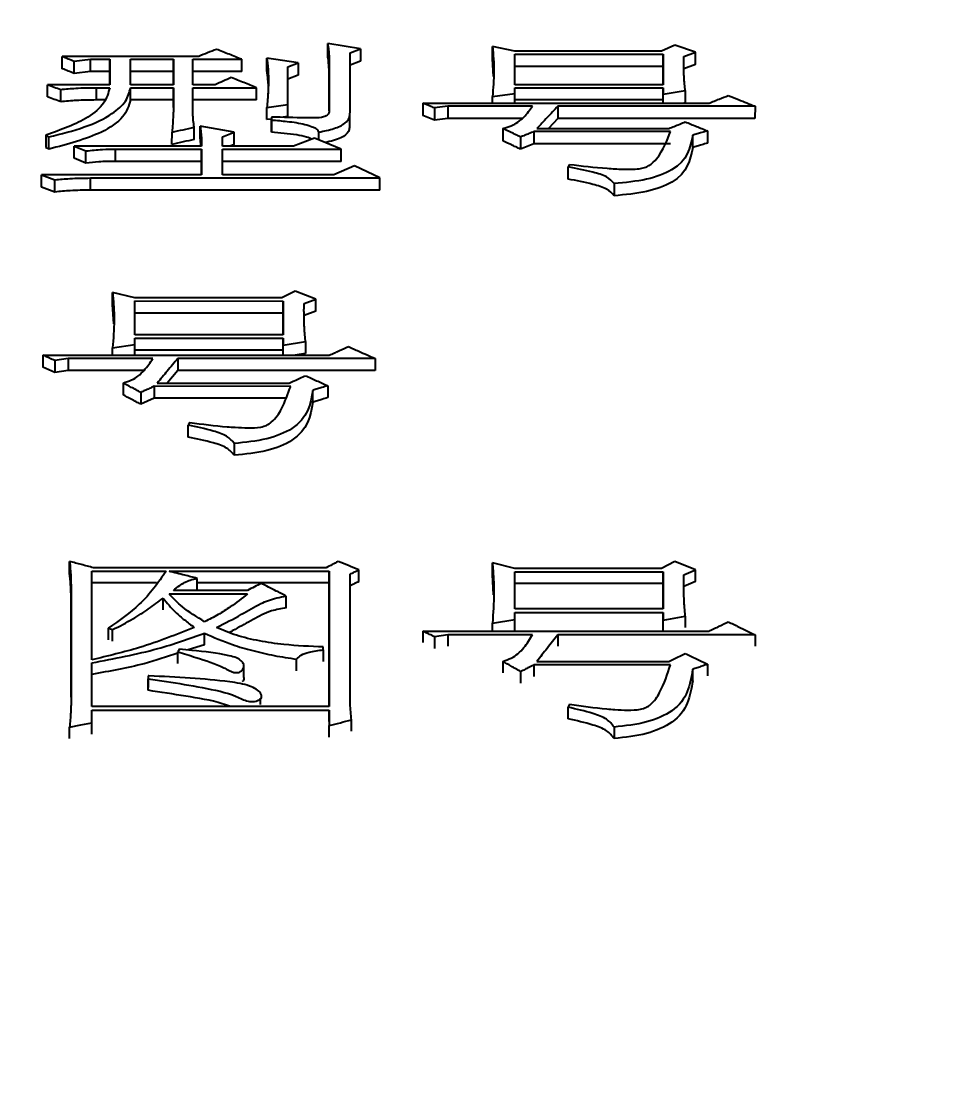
# Model space of a CAD drawing. Header units: millimetres. Extents: x 2126 to 3741, y 477 to 1658.
# Drawn here: x 2358.95 to 2365.61, y 1422.12 to 1429.93 of the extents above; entities that cross this region are included whole.
import ezdxf

# ---------------------------------------------------------------- set-up
doc = ezdxf.new("R2010")
doc.units = ezdxf.units.MM
doc.layers.add('AM_5', color=3, linetype='Continuous', lineweight=25)
doc.styles.add('SLDTEXTSTYLE1', font='txt.shx', dxfattribs={"width": 0.7, "bigfont": 'gbcbig.shx'})
doc.dimstyles.new('SLDDIMSTYLE12$0', dxfattribs={"dimtxt": 12, "dimasz": 10, "dimexe": 0, "dimexo": 0.0625, "dimgap": 0.875, "dimtad": 1, "dimdec": 1, "dimlfac": 1.8, "dimrnd": 1e-09, "dimzin": 12, "dimdsep": 46, "dimtxsty": 'SLDTEXTSTYLE1', "dimcen": 0.09, "dimdle": 8.16, "dimclrd": 3, "dimclre": 3, "dimadec": 0, "dimazin": 3, "dimtfac": 1, "dimtdec": 1, "dimtofl": 0, "dimtmove": 0, "dimatfit": 3, "dimfxl": 0, "dimfrac": 2, "dimtolj": 1, "dimlwd": 5, "dimlwe": 5, "dimarcsym": 0})

# ---------------------------------------------------------------- blocks, each defined once
blk = doc.blocks.new('*D20')
at = {"layer": 'AM_5', "color": 3, "lineweight": 5, "transparency": 16777216}
blk.add_line((2548.0333, 1555.6995), (2264.196, 1555.6995), dxfattribs=at)
at = {"layer": 'AM_5', "color": 3, "linetype": 'Continuous', "lineweight": 5, "transparency": 16777216}
for p, q in [((2264.196, 1545.6995), (2264.196, 1266.9589)), ((2595.101, 1256.9589), (2264.196, 1256.9589))]:
    blk.add_line(p, q, dxfattribs=at)
at = {"layer": 'AM_5', "color": 3, "transparency": 16777216}
for points in [[(2262.5293, 1545.6995), (2265.8627, 1545.6995), (2264.196, 1555.6995)], [(2262.5293, 1266.9589), (2265.8627, 1266.9589), (2264.196, 1256.9589)]]:
    blk.add_solid(points, dxfattribs=at)
at = {"layer": 'Defpoints', "color": 0, "transparency": 16777216}
for p in [(2548.0958, 1555.6995), (2264.196, 1256.9589), (2595.1635, 1256.9589)]:
    blk.add_point(p, dxfattribs=at)
at = {"layer": 'AM_5', "color": 0, "transparency": 16777216, "insert": (2257.321, 1403.6472), "char_height": 12, "attachment_point": 5, "rotation": 90, "style": 'SLDTEXTSTYLE1'}
blk.add_mtext('\\A1;350', dxfattribs=at)

msp = doc.modelspace()

# ---------------------------------------------------------------- linework, layer by layer
at = {"color": 7, "linetype": 'Continuous', "lineweight": 25}
for p, q in [((2361.4179, 1429.7326), (2361.18, 1429.7709)), ((2361.18, 1429.6808), (2361.18, 1429.7709)), ((2361.3422, 1429.7027), (2361.4179, 1429.7326)), ((2361.4179, 1429.7326), (2361.4179, 1429.6425)), ((2362.3807, 1429.6595), (2362.3807, 1429.7496)), ((2362.5429, 1429.7155), (2362.3807, 1429.7496)), ((2363.7112, 1429.7581), (2363.6139, 1429.7154)), ((2363.8627, 1429.7069), (2363.7112, 1429.7581)), ((2360.2389, 1429.6771), (2359.2437, 1429.6771)), ((2359.2437, 1429.5871), (2359.2437, 1429.6771)), ((2359.4492, 1429.6557), (2359.5898, 1429.6557)), ((2359.4492, 1429.5658), (2359.4492, 1429.6557)), ((2359.5898, 1429.6557), (2359.5898, 1429.4705)), ((2359.5898, 1429.5658), (2359.5898, 1429.6557)), ((2359.7413, 1429.6557), (2360.055, 1429.6557)), ((2359.7413, 1429.4704), (2359.7413, 1429.6557)), ((2360.055, 1429.6557), (2360.055, 1429.4704)), ((2360.055, 1429.5657), (2360.055, 1429.6557)), ((2360.1956, 1429.6557), (2360.5526, 1429.6557)), ((2360.1956, 1429.4704), (2360.1956, 1429.6557)), ((2360.5526, 1429.5657), (2360.5526, 1429.6557)), ((2360.7364, 1429.5743), (2360.7365, 1429.6642)), ((2360.9636, 1429.6299), (2360.7365, 1429.6642)), ((2361.3422, 1429.27), (2361.3422, 1429.7027)), ((2362.3885, 1429.5303), (2362.3807, 1429.6595)), ((2363.6139, 1429.7154), (2362.5429, 1429.7155)), ((2362.5429, 1429.6941), (2363.6247, 1429.6941)), ((2362.5429, 1429.4704), (2362.5429, 1429.6941)), ((2363.6247, 1429.6941), (2363.6247, 1429.4704)), ((2363.6247, 1429.6041), (2363.6247, 1429.6941)), ((2363.7761, 1429.677), (2363.8627, 1429.7069)), ((2363.7761, 1429.6577), (2363.7761, 1429.677)), ((2363.8626, 1429.6169), (2363.8627, 1429.7069)), ((2359.3302, 1429.5529), (2359.3302, 1429.6428)), ((2360.8879, 1429.5999), (2360.9636, 1429.6299)), ((2360.9636, 1429.6299), (2360.9636, 1429.54)), ((2361.1908, 1429.6385), (2361.1908, 1429.2787)), ((2361.1908, 1429.5486), (2361.1908, 1429.6385)), ((2361.4179, 1429.6425), (2361.3422, 1429.6127)), ((2363.6247, 1429.6041), (2362.5429, 1429.6041)), ((2363.6247, 1429.4704), (2363.6247, 1429.6041)), ((2363.8626, 1429.6169), (2363.7761, 1429.587)), ((2359.4492, 1429.5658), (2359.3302, 1429.5529)), ((2359.5898, 1429.5658), (2359.4492, 1429.5658)), ((2359.5898, 1429.4705), (2359.5898, 1429.5658)), ((2360.055, 1429.5657), (2359.7413, 1429.5658)), ((2360.055, 1429.4704), (2360.055, 1429.5657)), ((2360.5526, 1429.5657), (2360.1956, 1429.5657)), ((2360.9636, 1429.54), (2360.8879, 1429.51)), ((2361.1908, 1429.2787), (2361.1908, 1429.5486)), ((2359.5898, 1429.4705), (2359.1355, 1429.4705)), ((2359.1355, 1429.3808), (2359.1355, 1429.4705)), ((2359.2328, 1429.3461), (2359.2328, 1429.4358)), ((2359.4925, 1429.4488), (2359.5898, 1429.4488)), ((2359.4925, 1429.3591), (2359.4925, 1429.4488)), ((2359.7412, 1429.4488), (2360.055, 1429.4488)), ((2360.055, 1429.4704), (2359.7413, 1429.4704)), ((2360.055, 1429.4488), (2360.055, 1429.305)), ((2360.055, 1429.3591), (2360.055, 1429.4488)), ((2360.3578, 1429.4704), (2360.1956, 1429.4704)), ((2360.1956, 1429.4488), (2360.6607, 1429.4488)), ((2360.1956, 1429.305), (2360.1956, 1429.4488)), ((2360.6607, 1429.3591), (2360.6607, 1429.4488)), ((2363.6247, 1429.4704), (2362.5429, 1429.4704)), ((2362.5429, 1429.4487), (2363.6247, 1429.4487)), ((2362.5429, 1429.4053), (2362.5429, 1429.4487)), ((2363.6247, 1429.4487), (2363.6247, 1429.4009)), ((2363.6247, 1429.359), (2363.6247, 1429.4487)), ((2363.6247, 1429.4009), (2363.7869, 1429.427)), ((2363.7869, 1429.427), (2363.7869, 1429.3374)), ((2359.5541, 1429.3591), (2359.4925, 1429.3591)), ((2360.055, 1429.3591), (2359.7412, 1429.3591)), ((2360.055, 1429.3049), (2360.055, 1429.3591)), ((2360.6607, 1429.3591), (2360.1956, 1429.3591)), ((2362.3807, 1429.3835), (2362.5429, 1429.4053)), ((2362.3807, 1429.3356), (2362.3807, 1429.3835)), ((2362.5429, 1429.3356), (2362.5429, 1429.4053)), ((2363.6247, 1429.359), (2362.5429, 1429.3591)), ((2363.6247, 1429.3355), (2363.6247, 1429.4009)), ((2363.6247, 1429.3355), (2363.6247, 1429.359)), ((2363.7869, 1429.3374), (2363.7756, 1429.3355)), ((2360.7365, 1429.305), (2360.8879, 1429.3269)), ((2360.7365, 1429.2155), (2360.7365, 1429.305)), ((2360.8879, 1429.2374), (2360.8879, 1429.3269)), ((2361.8723, 1429.3356), (2363.96, 1429.3355)), ((2361.8723, 1429.3356), (2361.8723, 1429.2461)), ((2362.0562, 1429.3137), (2361.9588, 1429.3006)), ((2361.9588, 1429.3006), (2361.9588, 1429.2112)), ((2362.6727, 1429.3137), (2362.0562, 1429.3137)), ((2362.0562, 1429.3137), (2362.0562, 1429.2243)), ((2364.2954, 1429.3137), (2362.8566, 1429.3137)), ((2362.8566, 1429.3137), (2362.8566, 1429.2242)), ((2364.2954, 1429.3137), (2364.2953, 1429.2242)), ((2360.7689, 1429.2202), (2360.7365, 1429.2155)), ((2360.7689, 1429.2349), (2360.7689, 1429.2129)), ((2360.7689, 1429.2349), (2360.7689, 1429.1455)), ((2360.7689, 1429.1236), (2360.7689, 1429.2129)), ((2360.8879, 1429.2374), (2360.8545, 1429.2326)), ((2361.3417, 1429.1594), (2361.3417, 1429.2488)), ((2361.9588, 1429.2112), (2361.8723, 1429.2461)), ((2362.0562, 1429.2243), (2361.9588, 1429.2112)), ((2362.5972, 1429.2242), (2362.0562, 1429.2243)), ((2362.8566, 1429.2242), (2362.7885, 1429.1512)), ((2364.2953, 1429.2242), (2362.8566, 1429.2242)), ((2359.1247, 1429.1027), (2359.1463, 1429.0894)), ((2359.1247, 1429.1027), (2359.1247, 1429.0135)), ((2360.0441, 1429.0355), (2360.0442, 1429.1248)), ((2360.2064, 1429.0708), (2360.2064, 1429.1601)), ((2360.4985, 1429.1247), (2360.2497, 1429.1689)), ((2360.2497, 1429.0796), (2360.2497, 1429.1689)), ((2360.4119, 1429.0894), (2360.4985, 1429.1247)), ((2360.4985, 1429.0355), (2360.4985, 1429.1247)), ((2361.1151, 1429.0672), (2361.1151, 1429.1247)), ((2362.4564, 1429.1512), (2362.4564, 1429.0619)), ((2363.6788, 1429.1291), (2362.6836, 1429.1291)), ((2362.6836, 1429.1291), (2362.6836, 1429.0399)), ((2362.7052, 1429.1512), (2363.6679, 1429.1512)), ((2363.841, 1429.0133), (2363.841, 1429.1026)), ((2363.9492, 1429.1335), (2363.9492, 1429.0443)), ((2360.4119, 1429.0228), (2360.4119, 1429.0894)), ((2360.4985, 1429.0355), (2360.4673, 1429.0228)), ((2361.0826, 1429.0805), (2360.9312, 1429.0228)), ((2361.2773, 1429.0005), (2361.0826, 1429.0805)), ((2362.5862, 1429.0893), (2362.5862, 1429.0001)), ((2362.6836, 1429.0399), (2362.5862, 1429.0001)), ((2363.6788, 1429.0399), (2362.6836, 1429.0399)), ((2359.3302, 1429.0228), (2359.4168, 1428.9872)), ((2360.2605, 1429.0228), (2359.3302, 1429.0228)), ((2359.3302, 1428.9337), (2359.3302, 1429.0228)), ((2359.4167, 1428.8982), (2359.4168, 1428.9872)), ((2359.6331, 1429.0006), (2360.2605, 1429.0006)), ((2359.6331, 1428.9115), (2359.6331, 1429.0006)), ((2360.2605, 1429.0006), (2360.2605, 1428.8126)), ((2360.2605, 1428.9115), (2360.2605, 1429.0006)), ((2360.9312, 1429.0228), (2360.4119, 1429.0228)), ((2360.4119, 1429.0006), (2361.2773, 1429.0005)), ((2360.4119, 1428.8126), (2360.4119, 1429.0006)), ((2361.2773, 1428.9115), (2361.2773, 1429.0005)), ((2359.4167, 1428.8982), (2359.3302, 1428.9337)), ((2360.2605, 1428.9115), (2359.6331, 1428.9115)), ((2360.2605, 1428.8126), (2360.2605, 1428.9115)), ((2361.2773, 1428.9115), (2360.4119, 1428.9115)), ((2361.3747, 1428.88), (2361.2232, 1428.8126)), ((2361.5586, 1428.7901), (2361.3747, 1428.88)), ((2362.9432, 1428.8889), (2362.9324, 1428.871)), ((2362.9324, 1428.7821), (2362.9324, 1428.871)), ((2359.0922, 1428.7238), (2359.0922, 1428.8127)), ((2359.0922, 1428.8127), (2359.1896, 1428.7767)), ((2360.2605, 1428.8126), (2359.0922, 1428.8127)), ((2359.4492, 1428.7014), (2359.4492, 1428.7902)), ((2359.4492, 1428.7902), (2361.5586, 1428.7901)), ((2361.2232, 1428.8126), (2360.4119, 1428.8126)), ((2361.5586, 1428.7013), (2361.5586, 1428.7901)), ((2359.1896, 1428.6879), (2359.0922, 1428.7238)), ((2359.1896, 1428.6879), (2359.1896, 1428.7767)), ((2363.2677, 1428.7495), (2363.2677, 1428.6608)), ((2361.5586, 1428.7013), (2359.4492, 1428.7014)), ((2359.6115, 1427.8666), (2359.6115, 1427.9543)), ((2359.7737, 1427.9166), (2359.6115, 1427.9543)), ((2360.942, 1427.9637), (2360.8446, 1427.9166)), ((2361.0934, 1427.9072), (2360.942, 1427.9637)), ((2359.6191, 1427.7273), (2359.6115, 1427.8666)), ((2360.8446, 1427.9166), (2359.7737, 1427.9166)), ((2359.7737, 1427.8931), (2360.8555, 1427.893)), ((2359.7737, 1427.6463), (2359.7737, 1427.8931)), ((2360.8555, 1427.893), (2360.8555, 1427.6463)), ((2360.8555, 1427.8054), (2360.8555, 1427.893)), ((2361.0069, 1427.8742), (2361.0934, 1427.9072)), ((2361.0934, 1427.8195), (2361.0934, 1427.9072)), ((2360.8555, 1427.8054), (2359.7737, 1427.8054)), ((2360.8555, 1427.6463), (2360.8555, 1427.8054)), ((2361.0934, 1427.8195), (2361.0069, 1427.7865)), ((2360.8555, 1427.6463), (2359.7737, 1427.6463)), ((2359.7737, 1427.6224), (2360.8555, 1427.6224)), ((2359.7737, 1427.5746), (2359.7737, 1427.6224)), ((2360.8555, 1427.6224), (2360.8555, 1427.5698)), ((2360.8555, 1427.5351), (2360.8555, 1427.6224)), ((2359.6115, 1427.5506), (2359.7737, 1427.5746)), ((2359.6115, 1427.4978), (2359.6115, 1427.5506)), ((2359.7737, 1427.4978), (2359.7737, 1427.5746)), ((2360.8555, 1427.5698), (2361.0177, 1427.5985)), ((2360.8555, 1427.4978), (2360.8555, 1427.5698)), ((2361.0177, 1427.5985), (2361.0177, 1427.5112)), ((2359.1031, 1427.4978), (2361.1908, 1427.4978)), ((2359.1031, 1427.4978), (2359.1031, 1427.4107)), ((2359.287, 1427.4738), (2359.1896, 1427.4593)), ((2359.9035, 1427.4737), (2359.287, 1427.4738)), ((2359.287, 1427.4738), (2359.287, 1427.3867)), ((2360.8555, 1427.5351), (2359.7737, 1427.5351)), ((2361.5261, 1427.4737), (2360.0874, 1427.4737)), ((2360.0874, 1427.4737), (2360.0874, 1427.3867)), ((2360.8555, 1427.4978), (2360.8555, 1427.5351)), ((2361.0177, 1427.5112), (2360.9416, 1427.4978)), ((2361.5261, 1427.4737), (2361.5261, 1427.3866)), ((2359.1896, 1427.3723), (2359.1031, 1427.4107)), ((2359.1896, 1427.4593), (2359.1896, 1427.3723)), ((2359.287, 1427.3867), (2359.1896, 1427.3723)), ((2359.8401, 1427.3867), (2359.287, 1427.3867)), ((2360.0874, 1427.3867), (2360.0097, 1427.2949)), ((2361.5261, 1427.3866), (2360.0874, 1427.3867)), ((2359.6872, 1427.295), (2359.6872, 1427.2081)), ((2359.817, 1427.2269), (2359.817, 1427.1401)), ((2360.9096, 1427.2706), (2359.9144, 1427.2707)), ((2359.9144, 1427.2707), (2359.9144, 1427.1838)), ((2359.936, 1427.2949), (2360.8987, 1427.2949)), ((2361.0718, 1427.1547), (2361.0718, 1427.2415)), ((2361.18, 1427.2755), (2361.18, 1427.1887)), ((2359.9144, 1427.1838), (2359.817, 1427.1401)), ((2360.8738, 1427.1838), (2359.9144, 1427.1838)), ((2360.174, 1427.0067), (2360.1632, 1426.9871)), ((2360.1632, 1426.9006), (2360.1632, 1426.9871)), ((2360.4985, 1426.8538), (2360.4985, 1426.7675)), ((2359.2978, 1425.9087), (2359.2978, 1425.9938)), ((2362.3807, 1425.8984), (2362.3807, 1425.9835)), ((2362.543, 1425.9424), (2362.3807, 1425.9835)), ((2363.7113, 1425.9938), (2363.6139, 1425.9424)), ((2363.8627, 1425.9321), (2363.7113, 1425.9938)), ((2359.4601, 1425.9219), (2360.001, 1425.9219)), ((2359.4601, 1425.2756), (2359.4601, 1425.9219)), ((2361.1692, 1425.9476), (2359.4709, 1425.9476)), ((2360.0226, 1425.9219), (2361.1908, 1425.9219)), ((2361.1908, 1425.9219), (2361.1908, 1424.9356)), ((2361.1908, 1425.8368), (2361.1908, 1425.9219)), ((2361.3423, 1425.0316), (2361.3423, 1425.9013)), ((2361.4072, 1425.8471), (2361.4072, 1425.9321)), ((2363.6139, 1425.9424), (2362.543, 1425.9424)), ((2362.543, 1425.9167), (2363.6247, 1425.9167)), ((2362.543, 1425.6476), (2362.543, 1425.9167)), ((2363.6247, 1425.9167), (2363.6247, 1425.6475)), ((2363.6247, 1425.8316), (2363.6247, 1425.9167)), ((2363.7762, 1425.8961), (2363.8627, 1425.9321)), ((2363.8627, 1425.847), (2363.8627, 1425.9321)), ((2359.932, 1425.8368), (2359.4601, 1425.8368)), ((2361.1908, 1425.8368), (2360.2281, 1425.8368)), ((2361.1908, 1424.9356), (2361.1908, 1425.8368)), ((2362.3882, 1425.7498), (2362.3807, 1425.8984)), ((2363.6247, 1425.8316), (2362.543, 1425.8316)), ((2363.6247, 1425.6475), (2363.6247, 1425.8316)), ((2363.8627, 1425.847), (2363.7762, 1425.811)), ((2359.3086, 1425.7981), (2359.3086, 1425.005)), ((2359.3086, 1425.7132), (2359.3086, 1425.7981)), ((2360.0226, 1425.7566), (2360.5959, 1425.7566)), ((2360.5959, 1425.7825), (2360.055, 1425.7825)), ((2359.3086, 1425.0049), (2359.3086, 1425.7132)), ((2359.9793, 1425.6407), (2359.9793, 1425.7255)), ((2360.8774, 1425.6561), (2360.8774, 1425.7409)), ((2363.6247, 1425.6475), (2362.543, 1425.6476)), ((2362.543, 1425.6215), (2363.6247, 1425.6215)), ((2362.543, 1425.5694), (2362.543, 1425.6215)), ((2363.6247, 1425.6215), (2363.6247, 1425.5642)), ((2363.6247, 1425.5369), (2363.6247, 1425.6215)), ((2363.6247, 1425.5642), (2363.787, 1425.5955)), ((2363.787, 1425.5955), (2363.787, 1425.5108)), ((2362.3807, 1425.5433), (2362.543, 1425.5694)), ((2362.3807, 1425.4858), (2362.3807, 1425.5433)), ((2362.543, 1425.4858), (2362.543, 1425.5694)), ((2363.6247, 1425.4857), (2363.6247, 1425.5642)), ((2359.579, 1425.5068), (2359.6115, 1425.4963)), ((2359.579, 1425.5068), (2359.579, 1425.4222)), ((2359.6115, 1425.4118), (2359.6115, 1425.4963)), ((2360.2821, 1425.3857), (2360.2821, 1425.4702)), ((2361.8723, 1425.4858), (2363.9601, 1425.4857)), ((2361.8723, 1425.4858), (2361.8723, 1425.4013)), ((2362.0562, 1425.4596), (2361.9589, 1425.4439)), ((2361.9589, 1425.4439), (2361.9589, 1425.3595)), ((2362.6728, 1425.4596), (2362.0562, 1425.4596)), ((2362.0562, 1425.4596), (2362.0562, 1425.3752)), ((2364.2954, 1425.4595), (2362.8567, 1425.4596)), ((2362.8567, 1425.4596), (2362.8567, 1425.3751)), ((2364.2954, 1425.4595), (2364.2954, 1425.3751)), ((2360.0983, 1425.3546), (2360.0875, 1425.3335)), ((2360.2821, 1425.3857), (2360.1618, 1425.3481)), ((2361.1476, 1425.3493), (2361.1476, 1425.3704)), ((2360.9529, 1425.1967), (2360.9529, 1425.2808)), ((2361.1476, 1425.3493), (2361.1476, 1425.265)), ((2359.4601, 1424.9356), (2359.4601, 1425.2545)), ((2360.5691, 1425.1473), (2360.5691, 1425.2319)), ((2362.4564, 1425.265), (2362.4564, 1425.1807)), ((2363.6788, 1425.2385), (2362.6836, 1425.2385)), ((2362.6836, 1425.2385), (2362.6836, 1425.1544)), ((2362.7053, 1425.2649), (2363.668, 1425.2649)), ((2363.8411, 1425.1226), (2363.8411, 1425.2068)), ((2363.9493, 1425.2438), (2363.9492, 1425.1597)), ((2359.8711, 1425.1591), (2359.8711, 1425.0751)), ((2359.8711, 1425.1591), (2359.8711, 1425.1381)), ((2359.8711, 1425.0541), (2359.8711, 1425.1381)), ((2362.5863, 1425.1909), (2362.5863, 1425.1069)), ((2360.6885, 1424.9503), (2360.6885, 1424.9921)), ((2360.6886, 1425.0336), (2360.6886, 1425.0346)), ((2361.1908, 1424.9356), (2359.4601, 1424.9356)), ((2359.4601, 1424.9089), (2361.1908, 1424.9089)), ((2359.4601, 1424.8178), (2359.4601, 1424.9089)), ((2361.1908, 1424.8252), (2361.1908, 1424.9089)), ((2361.1908, 1424.9089), (2361.1908, 1424.7963)), ((2362.9432, 1424.9516), (2362.9324, 1424.9302)), ((2362.9324, 1424.8464), (2362.9324, 1424.9302)), ((2359.4601, 1424.7343), (2359.4601, 1424.8178)), ((2361.3531, 1424.7557), (2361.3531, 1424.8392)), ((2359.2978, 1424.7021), (2359.2978, 1424.7856)), ((2361.1908, 1424.7128), (2361.1908, 1424.7963)), ((2363.2678, 1424.7855), (2363.2678, 1424.7019))]:
    msp.add_line(p, q, dxfattribs=at)
at = {"color": 7, "linetype": 'Continuous', "lineweight": 25, "flags": 128}
for points in [[(2359.3302, 1429.6428), (2359.3897, 1429.6493), (2359.4492, 1429.6557)], [(2359.7412, 1429.3591), (2359.7412, 1429.391), (2359.7412, 1429.4488)], [(2359.1463, 1429.0002), (2359.1463, 1429.0333), (2359.1463, 1429.0613), (2359.1463, 1429.0894)], [(2359.1247, 1429.0135), (2359.1355, 1429.0068), (2359.1463, 1429.0002)], [(2360.2281, 1425.7853), (2360.2281, 1425.8279), (2360.2281, 1425.8704)], [(2360.0875, 1425.2492), (2360.0875, 1425.284), (2360.0875, 1425.3088), (2360.0875, 1425.3335)], [(2359.2978, 1424.7856), (2359.3789, 1424.8017), (2359.4601, 1424.8178)]]:
    msp.add_lwpolyline(points, dxfattribs=at)
at = {"color": 7, "linetype": 'Continuous', "lineweight": 25}
for points, knots in [([(2360.3687, 1429.7283), (2360.347, 1429.7198), (2360.3038, 1429.7027), (2360.2605, 1429.6856), (2360.2389, 1429.6771)], [0, 0, 0, 0, 0.499996, 1, 1, 1, 1]), ([(2360.5526, 1429.6557), (2360.5219, 1429.6678), (2360.4606, 1429.6921), (2360.3993, 1429.7162), (2360.3687, 1429.7283)], [0, 0, 0, 0, 0.5, 1, 1, 1, 1]), ([(2361.18, 1429.7709), (2361.182, 1429.7555), (2361.1861, 1429.7259), (2361.1893, 1429.6817), (2361.1903, 1429.6529), (2361.1908, 1429.6385)], [0, 0, 0, 0, 0.349386, 0.674644, 1, 1, 1, 1]), ([(2362.3807, 1429.7496), (2362.3837, 1429.7191), (2362.3898, 1429.6582), (2362.3938, 1429.5365), (2362.3859, 1429.4445), (2362.3807, 1429.3835)], [0, 0, 0, 0, 0.252085, 0.504198, 1, 1, 1, 1]), ([(2359.2437, 1429.6771), (2359.2581, 1429.6714), (2359.2869, 1429.66), (2359.3158, 1429.6485), (2359.3302, 1429.6428)], [0, 0, 0, 0, 0.499999, 1, 1, 1, 1]), ([(2360.7365, 1429.6642), (2360.7368, 1429.6614), (2360.7374, 1429.6558), (2360.7384, 1429.6474), (2360.7393, 1429.639), (2360.7403, 1429.6306), (2360.7412, 1429.6222), (2360.742, 1429.6138), (2360.7427, 1429.6068), (2360.7433, 1429.5998), (2360.7439, 1429.5928), (2360.7453, 1429.5759), (2360.7475, 1429.5393), (2360.7478, 1429.4941), (2360.7466, 1429.4545), (2360.7457, 1429.4346), (2360.7451, 1429.4233), (2360.7446, 1429.4119), (2360.7437, 1429.3977), (2360.7427, 1429.3835), (2360.7418, 1429.3721), (2360.7411, 1429.3635), (2360.7405, 1429.355), (2360.7399, 1429.3479), (2360.7395, 1429.3422), (2360.7392, 1429.3379), (2360.7388, 1429.3336), (2360.7385, 1429.3293), (2360.7382, 1429.3251), (2360.7378, 1429.3208), (2360.7375, 1429.3165), (2360.7372, 1429.3129), (2360.7368, 1429.3091), (2360.7366, 1429.3067), (2360.7365, 1429.305)], [0, 0, 0, 0, 0.023618, 0.047236, 0.070855, 0.094473, 0.118091, 0.141709, 0.165327, 0.177136, 0.200755, 0.224373, 0.318848, 0.507812, 0.602286, 0.649522, 0.67314, 0.696758, 0.743995, 0.791231, 0.81485, 0.838468, 0.862086, 0.885704, 0.897513, 0.909322, 0.921131, 0.932941, 0.94475, 0.956559, 0.968368, 0.980177, 0.986081, 1, 1, 1, 1]), ([(2361.1908, 1429.5486), (2361.1902, 1429.5641), (2361.1892, 1429.5939), (2361.1858, 1429.638), (2361.1819, 1429.6666), (2361.18, 1429.6808)], [0, 0, 0, 0, 0.349838, 0.674851, 1, 1, 1, 1]), ([(2363.7869, 1429.427), (2363.7867, 1429.4291), (2363.7863, 1429.4332), (2363.7856, 1429.4394), (2363.7849, 1429.4457), (2363.7843, 1429.4519), (2363.7837, 1429.4581), (2363.783, 1429.4643), (2363.7825, 1429.4695), (2363.782, 1429.4747), (2363.7816, 1429.4798), (2363.781, 1429.486), (2363.7803, 1429.4943), (2363.7797, 1429.5026), (2363.7791, 1429.5109), (2363.7787, 1429.5171), (2363.7783, 1429.5253), (2363.7778, 1429.5336), (2363.7775, 1429.5418), (2363.7772, 1429.548), (2363.777, 1429.5563), (2363.7767, 1429.5645), (2363.7765, 1429.5728), (2363.7763, 1429.581), (2363.7762, 1429.5892), (2363.7761, 1429.5975), (2363.776, 1429.6036), (2363.776, 1429.6098), (2363.776, 1429.616), (2363.776, 1429.6211), (2363.7759, 1429.6252), (2363.7759, 1429.6293), (2363.7759, 1429.6334), (2363.7759, 1429.6375), (2363.776, 1429.6406), (2363.776, 1429.6437), (2363.776, 1429.6478), (2363.776, 1429.6519), (2363.776, 1429.656), (2363.776, 1429.6601), (2363.776, 1429.6642), (2363.7761, 1429.6683), (2363.7761, 1429.6722), (2363.7761, 1429.6751), (2363.7761, 1429.677)], [0, 0, 0, 0, 0.0247417, 0.0494835, 0.0742252, 0.098967, 0.1237087, 0.1484505, 0.1731922, 0.1855631, 0.2103049, 0.2350466, 0.2597884, 0.309272, 0.3340138, 0.3587555, 0.3834973, 0.4329809, 0.4577227, 0.4824645, 0.5072062, 0.5566898, 0.5814315, 0.6061733, 0.6556568, 0.6803986, 0.7051403, 0.7298821, 0.7546238, 0.7793656, 0.7917365, 0.8041073, 0.8288491, 0.84122, 0.8535908, 0.8659617, 0.8783326, 0.9030743, 0.9154452, 0.9278161, 0.9525578, 0.9649287, 0.9772996, 1, 1, 1, 1]), ([(2363.7788, 1429.516), (2363.778, 1429.5336), (2363.7761, 1429.5735), (2363.7761, 1429.6282), (2363.7761, 1429.6589)], [0, 0, 0, 0, 0.441321, 1, 1, 1, 1]), ([(2359.3302, 1429.5529), (2359.3158, 1429.5586), (2359.2869, 1429.57), (2359.2581, 1429.5814), (2359.2437, 1429.5871)], [0, 0, 0, 0, 0.5000031, 1, 1, 1, 1]), ([(2360.7438, 1429.5045), (2360.7438, 1429.5047), (2360.7421, 1429.528), (2360.7393, 1429.5513), (2360.7364, 1429.5743)], [0, 0, 0, 0, 0.008247, 1, 1, 1, 1]), ([(2360.8879, 1429.3269), (2360.8879, 1429.3678), (2360.8879, 1429.4594), (2360.8879, 1429.5499), (2360.8879, 1429.5999)], [0, 0, 0, 0, 0.447226, 1, 1, 1, 1]), ([(2360.4768, 1429.5223), (2360.457, 1429.5137), (2360.4173, 1429.4964), (2360.3777, 1429.4791), (2360.3578, 1429.4704)], [0, 0, 0, 0, 0.499996, 1, 1, 1, 1]), ([(2360.6607, 1429.4488), (2360.6301, 1429.461), (2360.5688, 1429.4856), (2360.5075, 1429.5101), (2360.4768, 1429.5223)], [0, 0, 0, 0, 0.5, 1, 1, 1, 1]), ([(2360.7428, 1429.5167), (2360.7428, 1429.5167), (2360.7427, 1429.5177), (2360.7455, 1429.4569), (2360.7456, 1429.4389), (2360.7456, 1429.4362)], [0, 0, 0, 0, 0.007849, 0.849098, 1, 1, 1, 1]), ([(2359.5898, 1429.4488), (2359.5798, 1429.411), (2359.5596, 1429.3349), (2359.4159, 1429.2066), (2359.2359, 1429.1424), (2359.1247, 1429.1027)], [0, 0, 0, 0, 0.273464, 0.551009, 1, 1, 1, 1]), ([(2359.1355, 1429.4705), (2359.1517, 1429.4647), (2359.1842, 1429.4531), (2359.2166, 1429.4416), (2359.2328, 1429.4358)], [0, 0, 0, 0, 0.499998, 1, 1, 1, 1]), ([(2359.1463, 1429.0894), (2359.2354, 1429.1117), (2359.4111, 1429.1559), (2359.6041, 1429.2475), (2359.7165, 1429.349), (2359.733, 1429.4157), (2359.7412, 1429.4488)], [0, 0, 0, 0, 0.2896566, 0.5714564, 0.7872041, 1, 1, 1, 1]), ([(2359.2328, 1429.4358), (2359.2693, 1429.4392), (2359.3302, 1429.4448), (2359.4173, 1429.4482), (2359.4674, 1429.4486), (2359.4925, 1429.4488)], [0, 0, 0, 0, 0.426096, 0.71242, 1, 1, 1, 1]), ([(2360.7456, 1429.4472), (2360.7455, 1429.4432), (2360.7453, 1429.4307), (2360.744, 1429.4063), (2360.7431, 1429.3897)], [0, 0, 0, 0, 0.322479, 1, 1, 1, 1]), ([(2359.2328, 1429.3461), (2359.2166, 1429.3519), (2359.1842, 1429.3635), (2359.1517, 1429.375), (2359.1355, 1429.3808)], [0, 0, 0, 0, 0.500004, 1, 1, 1, 1]), ([(2359.7412, 1429.3591), (2359.7287, 1429.3171), (2359.7035, 1429.232), (2359.506, 1429.0958), (2359.2839, 1429.0368), (2359.1463, 1429.0002)], [0, 0, 0, 0, 0.27123, 0.548484, 1, 1, 1, 1]), ([(2359.4925, 1429.3591), (2359.4434, 1429.3586), (2359.356, 1429.3576), (2359.2704, 1429.3496), (2359.2328, 1429.3461)], [0, 0, 0, 0, 0.560746, 1, 1, 1, 1]), ([(2363.96, 1429.3355), (2363.9725, 1429.3406), (2363.9975, 1429.3506), (2364.0443, 1429.3695), (2364.0787, 1429.3834), (2364.1006, 1429.3922)], [0, 0, 0, 0, 0.266245, 0.532491, 1, 1, 1, 1]), ([(2364.1006, 1429.3922), (2364.1256, 1429.3821), (2364.1705, 1429.3641), (2364.2354, 1429.3379), (2364.2754, 1429.3217), (2364.2954, 1429.3137)], [0, 0, 0, 0, 0.3845731, 0.6922866, 1, 1, 1, 1]), ([(2360.055, 1429.305), (2360.0545, 1429.2858), (2360.0537, 1429.2462), (2360.0491, 1429.1861), (2360.0458, 1429.1452), (2360.0442, 1429.1248)], [0, 0, 0, 0, 0.321579, 0.660777, 1, 1, 1, 1]), ([(2360.2064, 1429.1601), (2360.2038, 1429.1766), (2360.1986, 1429.2091), (2360.1961, 1429.2574), (2360.1958, 1429.2892), (2360.1956, 1429.305)], [0, 0, 0, 0, 0.341779, 0.670798, 1, 1, 1, 1]), ([(2361.1908, 1429.2787), (2361.1899, 1429.2705), (2361.1882, 1429.2539), (2361.1495, 1429.2311), (2361.0848, 1429.2271), (2360.9589, 1429.2289), (2360.853, 1429.2322), (2360.7689, 1429.2349)], [0, 0, 0, 0, 0.110716, 0.223974, 0.35482, 0.487804, 1, 1, 1, 1]), ([(2361.1151, 1429.1247), (2361.1532, 1429.1323), (2361.2282, 1429.1472), (2361.3061, 1429.1857), (2361.3415, 1429.229), (2361.342, 1429.2564), (2361.3422, 1429.27)], [0, 0, 0, 0, 0.291536, 0.572529, 0.787239, 1, 1, 1, 1]), ([(2361.9588, 1429.3006), (2361.9465, 1429.3056), (2361.9259, 1429.3139), (2361.897, 1429.3256), (2361.8805, 1429.3323), (2361.8723, 1429.3356)], [0, 0, 0, 0, 0.42836, 0.71418, 1, 1, 1, 1]), ([(2362.4564, 1429.1512), (2362.478, 1429.1574), (2362.5208, 1429.1695), (2362.5714, 1429.1992), (2362.6107, 1429.2344), (2362.6453, 1429.2737), (2362.6636, 1429.3004), (2362.6727, 1429.3137)], [0, 0, 0, 0, 0.176065, 0.348002, 0.566634, 0.783694, 1, 1, 1, 1]), ([(2362.8566, 1429.3137), (2362.8437, 1429.2998), (2362.8177, 1429.2721), (2362.7672, 1429.218), (2362.7297, 1429.1776), (2362.7052, 1429.1512)], [0, 0, 0, 0, 0.257226, 0.514452, 1, 1, 1, 1]), ([(2360.7689, 1429.2129), (2360.8076, 1429.2099), (2360.8913, 1429.2034), (2360.9944, 1429.1879), (2361.0646, 1429.1665), (2361.1024, 1429.1471), (2361.1108, 1429.1322), (2361.1151, 1429.1247)], [0, 0, 0, 0, 0.279047, 0.604417, 0.761098, 0.879545, 1, 1, 1, 1]), ([(2363.6679, 1429.1512), (2363.6804, 1429.1563), (2363.7065, 1429.1669), (2363.7462, 1429.1831), (2363.7733, 1429.1941), (2363.7869, 1429.1996)], [0, 0, 0, 0, 0.314653, 0.657326, 1, 1, 1, 1]), ([(2363.7869, 1429.1996), (2363.814, 1429.1886), (2363.8681, 1429.1666), (2363.9222, 1429.1445), (2363.9492, 1429.1335)], [0, 0, 0, 0, 0.499999, 1, 1, 1, 1]), ([(2360.0442, 1429.1248), (2360.0712, 1429.1306), (2360.1253, 1429.1424), (2360.1794, 1429.1542), (2360.2064, 1429.1601)], [0, 0, 0, 0, 0.499999, 1, 1, 1, 1]), ([(2360.2497, 1429.1689), (2360.2517, 1429.1534), (2360.2559, 1429.1213), (2360.2591, 1429.0726), (2360.26, 1429.0394), (2360.2605, 1429.0228)], [0, 0, 0, 0, 0.320446, 0.660167, 1, 1, 1, 1]), ([(2360.7689, 1429.1455), (2360.7689, 1429.1414), (2360.7689, 1429.1341), (2360.7689, 1429.1268), (2360.7689, 1429.1236)], [0, 0, 0, 0, 0.56, 1, 1, 1, 1]), ([(2361.0649, 1429.0737), (2361.0523, 1429.0789), (2361.0202, 1429.0923), (2360.9193, 1429.1107), (2360.8311, 1429.1182), (2360.7689, 1429.1236)], [0, 0, 0, 0, 0.15887, 0.407196, 1, 1, 1, 1]), ([(2361.3374, 1429.1595), (2361.3364, 1429.1494), (2361.3336, 1429.1217), (2361.2794, 1429.0759), (2361.2019, 1429.0583), (2361.16, 1429.0487)], [0, 0, 0, 0, 0.210203, 0.572203, 1, 1, 1, 1]), ([(2362.5862, 1429.0893), (2362.5746, 1429.0948), (2362.5515, 1429.1059), (2362.5082, 1429.1265), (2362.4765, 1429.1416), (2362.4564, 1429.1512)], [0, 0, 0, 0, 0.267463, 0.534927, 1, 1, 1, 1]), ([(2362.6836, 1429.1291), (2362.6711, 1429.124), (2362.6486, 1429.1148), (2362.6162, 1429.1016), (2362.5962, 1429.0934), (2362.5862, 1429.0893)], [0, 0, 0, 0, 0.384577, 0.692288, 1, 1, 1, 1]), ([(2362.9432, 1428.8889), (2363.034, 1428.8782), (2363.1626, 1428.8632), (2363.3323, 1428.8536), (2363.4272, 1428.8524), (2363.4918, 1428.8648), (2363.5415, 1428.8888), (2363.6218, 1428.977), (2363.6538, 1429.0623), (2363.6788, 1429.1291)], [0, 0, 0, 0, 0.238484, 0.337767, 0.43778, 0.475122, 0.512592, 0.618725, 1, 1, 1, 1]), ([(2363.841, 1429.1026), (2363.8229, 1429.0104), (2363.7974, 1428.8805), (2363.5081, 1428.7718), (2363.3491, 1428.757), (2363.2677, 1428.7495)], [0, 0, 0, 0, 0.544628, 0.767125, 1, 1, 1, 1]), ([(2363.9492, 1429.1335), (2363.9351, 1429.1295), (2363.9101, 1429.1223), (2363.874, 1429.112), (2363.852, 1429.1057), (2363.841, 1429.1026)], [0, 0, 0, 0, 0.39043, 0.695215, 1, 1, 1, 1]), ([(2360.2064, 1429.0708), (2360.1794, 1429.0649), (2360.1253, 1429.0532), (2360.0712, 1429.0414), (2360.0441, 1429.0355)], [0, 0, 0, 0, 0.5, 1, 1, 1, 1]), ([(2360.256, 1429.0228), (2360.2559, 1429.0253), (2360.2546, 1429.0443), (2360.252, 1429.0632), (2360.2497, 1429.0796)], [0, 0, 0, 0, 0.130167, 1, 1, 1, 1]), ([(2362.5862, 1429.0001), (2362.5746, 1429.0056), (2362.5515, 1429.0167), (2362.5082, 1429.0373), (2362.4765, 1429.0524), (2362.4564, 1429.0619)], [0, 0, 0, 0, 0.267647, 0.535294, 1, 1, 1, 1]), ([(2363.9492, 1429.0443), (2363.9351, 1429.0402), (2363.91, 1429.0331), (2363.874, 1429.0228), (2363.852, 1429.0165), (2363.841, 1429.0134)], [0, 0, 0, 0, 0.390574, 0.695287, 1, 1, 1, 1]), ([(2359.4168, 1428.9872), (2359.4565, 1428.9916), (2359.5276, 1428.9996), (2359.6008, 1429.0003), (2359.6331, 1429.0006)], [0, 0, 0, 0, 0.5588348, 1, 1, 1, 1]), ([(2363.841, 1429.0134), (2363.8229, 1428.9213), (2363.7973, 1428.7915), (2363.5081, 1428.683), (2363.3491, 1428.6683), (2363.2677, 1428.6608)], [0, 0, 0, 0, 0.544404, 0.766963, 1, 1, 1, 1]), ([(2359.6331, 1428.9115), (2359.592, 1428.911), (2359.5188, 1428.91), (2359.4479, 1428.9018), (2359.4167, 1428.8982)], [0, 0, 0, 0, 0.561086, 1, 1, 1, 1]), ([(2363.2677, 1428.7495), (2363.2521, 1428.7666), (2363.2201, 1428.8017), (2363.0926, 1428.8404), (2362.9935, 1428.8593), (2362.9324, 1428.871)], [0, 0, 0, 0, 0.267599, 0.548584, 1, 1, 1, 1]), ([(2359.1896, 1428.7767), (2359.226, 1428.7802), (2359.2869, 1428.786), (2359.374, 1428.7896), (2359.4241, 1428.79), (2359.4492, 1428.7902)], [0, 0, 0, 0, 0.426056, 0.7124, 1, 1, 1, 1]), ([(2363.2677, 1428.6608), (2363.2521, 1428.6778), (2363.22, 1428.7129), (2363.0926, 1428.7516), (2362.9935, 1428.7704), (2362.9324, 1428.7821)], [0, 0, 0, 0, 0.267465, 0.548457, 1, 1, 1, 1]), ([(2359.4492, 1428.7014), (2359.4002, 1428.7008), (2359.3127, 1428.6998), (2359.2272, 1428.6915), (2359.1896, 1428.6879)], [0, 0, 0, 0, 0.560746, 1, 1, 1, 1]), ([(2359.6115, 1427.9543), (2359.6145, 1427.9207), (2359.6206, 1427.8534), (2359.6246, 1427.7191), (2359.6167, 1427.6178), (2359.6115, 1427.5506)], [0, 0, 0, 0, 0.252085, 0.504197, 1, 1, 1, 1]), ([(2361.0177, 1427.5985), (2361.0175, 1427.6008), (2361.0171, 1427.6053), (2361.0164, 1427.6122), (2361.0157, 1427.6191), (2361.0151, 1427.6259), (2361.0145, 1427.6328), (2361.0138, 1427.6396), (2361.0133, 1427.6453), (2361.0128, 1427.651), (2361.0124, 1427.6567), (2361.0118, 1427.6636), (2361.0111, 1427.6727), (2361.0105, 1427.6818), (2361.0099, 1427.6909), (2361.0095, 1427.6978), (2361.0091, 1427.7069), (2361.0086, 1427.716), (2361.0083, 1427.7251), (2361.008, 1427.7319), (2361.0078, 1427.741), (2361.0075, 1427.7501), (2361.0073, 1427.7592), (2361.0071, 1427.7683), (2361.007, 1427.7773), (2361.0069, 1427.7864), (2361.0068, 1427.7932), (2361.0068, 1427.8), (2361.0068, 1427.8068), (2361.0068, 1427.8125), (2361.0067, 1427.817), (2361.0067, 1427.8216), (2361.0067, 1427.8261), (2361.0067, 1427.8306), (2361.0067, 1427.834), (2361.0068, 1427.8374), (2361.0068, 1427.8419), (2361.0068, 1427.8465), (2361.0068, 1427.851), (2361.0068, 1427.8555), (2361.0068, 1427.86), (2361.0069, 1427.8645), (2361.0069, 1427.8689), (2361.0069, 1427.8721), (2361.0069, 1427.8742)], [0, 0, 0, 0, 0.024742, 0.049483, 0.074225, 0.098967, 0.123709, 0.14845, 0.173192, 0.185563, 0.210305, 0.235047, 0.259788, 0.309272, 0.334014, 0.358756, 0.383497, 0.432981, 0.457723, 0.482464, 0.507206, 0.55669, 0.581431, 0.606173, 0.655657, 0.680399, 0.70514, 0.729882, 0.754624, 0.779366, 0.791736, 0.804107, 0.828849, 0.84122, 0.853591, 0.865962, 0.878333, 0.903074, 0.915445, 0.927816, 0.952558, 0.964929, 0.9773, 1, 1, 1, 1]), ([(2361.1908, 1427.4978), (2361.2033, 1427.5033), (2361.2283, 1427.5144), (2361.2751, 1427.5352), (2361.3095, 1427.5505), (2361.3314, 1427.5602)], [0, 0, 0, 0, 0.266245, 0.532491, 1, 1, 1, 1]), ([(2361.3314, 1427.5602), (2361.3564, 1427.5491), (2361.4013, 1427.5292), (2361.4662, 1427.5004), (2361.5062, 1427.4826), (2361.5261, 1427.4737)], [0, 0, 0, 0, 0.384573, 0.692287, 1, 1, 1, 1]), ([(2359.1896, 1427.4593), (2359.1773, 1427.4648), (2359.1567, 1427.474), (2359.1278, 1427.4868), (2359.1113, 1427.4941), (2359.1031, 1427.4978)], [0, 0, 0, 0, 0.42836, 0.71418, 1, 1, 1, 1]), ([(2359.6872, 1427.295), (2359.7088, 1427.3017), (2359.7516, 1427.3151), (2359.8022, 1427.3477), (2359.8415, 1427.3865), (2359.8761, 1427.4297), (2359.8944, 1427.4591), (2359.9035, 1427.4737)], [0, 0, 0, 0, 0.176065, 0.348002, 0.566634, 0.783694, 1, 1, 1, 1]), ([(2360.0874, 1427.4737), (2360.0745, 1427.4585), (2360.0485, 1427.4279), (2359.998, 1427.3684), (2359.9605, 1427.324), (2359.936, 1427.2949)], [0, 0, 0, 0, 0.257226, 0.514452, 1, 1, 1, 1]), ([(2360.8987, 1427.2949), (2360.9112, 1427.3005), (2360.9373, 1427.3122), (2360.977, 1427.33), (2361.0041, 1427.3421), (2361.0177, 1427.3482)], [0, 0, 0, 0, 0.3146532, 0.657326, 1, 1, 1, 1]), ([(2361.0177, 1427.3482), (2361.0448, 1427.3361), (2361.0989, 1427.3119), (2361.153, 1427.2876), (2361.18, 1427.2755)], [0, 0, 0, 0, 0.499999, 1, 1, 1, 1]), ([(2359.817, 1427.2269), (2359.8054, 1427.233), (2359.7823, 1427.2451), (2359.739, 1427.2678), (2359.7073, 1427.2844), (2359.6872, 1427.295)], [0, 0, 0, 0, 0.2674634, 0.534927, 1, 1, 1, 1]), ([(2359.9144, 1427.2707), (2359.9019, 1427.2651), (2359.8794, 1427.255), (2359.847, 1427.2404), (2359.827, 1427.2314), (2359.817, 1427.2269)], [0, 0, 0, 0, 0.384577, 0.692287, 1, 1, 1, 1]), ([(2360.174, 1427.0067), (2360.2645, 1426.9951), (2360.374, 1426.9811), (2360.5165, 1426.9707), (2360.5976, 1426.967), (2360.6778, 1426.9689), (2360.7378, 1426.9858), (2360.7979, 1427.0297), (2360.8581, 1427.1267), (2360.8898, 1427.2154), (2360.9096, 1427.2706)], [0, 0, 0, 0, 0.23813, 0.287988, 0.366961, 0.446683, 0.487555, 0.537237, 0.712015, 1, 1, 1, 1]), ([(2361.0718, 1427.2415), (2361.0537, 1427.1402), (2361.0282, 1426.9975), (2360.7389, 1426.8782), (2360.5799, 1426.8621), (2360.4985, 1426.8538)], [0, 0, 0, 0, 0.544628, 0.767125, 1, 1, 1, 1]), ([(2361.18, 1427.2755), (2361.1659, 1427.2711), (2361.1408, 1427.2632), (2361.1048, 1427.2518), (2361.0828, 1427.2449), (2361.0718, 1427.2415)], [0, 0, 0, 0, 0.39043, 0.695215, 1, 1, 1, 1]), ([(2359.817, 1427.1401), (2359.8054, 1427.1462), (2359.7823, 1427.1583), (2359.739, 1427.181), (2359.7073, 1427.1976), (2359.6872, 1427.2081)], [0, 0, 0, 0, 0.267647, 0.535293, 1, 1, 1, 1]), ([(2361.0718, 1427.1547), (2361.0537, 1427.0535), (2361.0281, 1426.911), (2360.7389, 1426.7919), (2360.5799, 1426.7758), (2360.4985, 1426.7675)], [0, 0, 0, 0, 0.544404, 0.766963, 1, 1, 1, 1]), ([(2361.18, 1427.1887), (2361.1659, 1427.1842), (2361.1408, 1427.1764), (2361.1048, 1427.165), (2361.0828, 1427.1581), (2361.0718, 1427.1547)], [0, 0, 0, 0, 0.390574, 0.695287, 1, 1, 1, 1]), ([(2360.4985, 1426.8538), (2360.4829, 1426.8726), (2360.4509, 1426.911), (2360.3234, 1426.9536), (2360.2243, 1426.9743), (2360.1632, 1426.9871)], [0, 0, 0, 0, 0.267599, 0.548584, 1, 1, 1, 1]), ([(2360.4985, 1426.7675), (2360.4829, 1426.7863), (2360.4508, 1426.8247), (2360.3234, 1426.8671), (2360.2243, 1426.8878), (2360.1632, 1426.9006)], [0, 0, 0, 0, 0.267465, 0.548457, 1, 1, 1, 1]), ([(2359.2978, 1425.9938), (2359.2996, 1425.9756), (2359.3031, 1425.939), (2359.307, 1425.8737), (2359.308, 1425.8267), (2359.3086, 1425.7981)], [0, 0, 0, 0, 0.281466, 0.562942, 1, 1, 1, 1]), ([(2359.4709, 1425.9476), (2359.442, 1425.9553), (2359.3843, 1425.9707), (2359.3266, 1425.9861), (2359.2978, 1425.9938)], [0, 0, 0, 0, 0.499999, 1, 1, 1, 1]), ([(2361.2557, 1425.9938), (2361.2413, 1425.9861), (2361.2125, 1425.9707), (2361.1836, 1425.9553), (2361.1692, 1425.9476)], [0, 0, 0, 0, 0.499996, 1, 1, 1, 1]), ([(2361.4072, 1425.9321), (2361.3819, 1425.9424), (2361.3315, 1425.963), (2361.281, 1425.9835), (2361.2557, 1425.9938)], [0, 0, 0, 0, 0.499999, 1, 1, 1, 1]), ([(2362.3807, 1425.9835), (2362.3838, 1425.9468), (2362.3898, 1425.8734), (2362.3939, 1425.7269), (2362.386, 1425.6165), (2362.3807, 1425.5433)], [0, 0, 0, 0, 0.2520851, 0.5041975, 1, 1, 1, 1]), ([(2359.3086, 1425.7132), (2359.3083, 1425.7316), (2359.3077, 1425.7685), (2359.3045, 1425.8337), (2359.3003, 1425.8803), (2359.2978, 1425.9087)], [0, 0, 0, 0, 0.281816, 0.563643, 1, 1, 1, 1]), ([(2360.001, 1425.9219), (2359.9439, 1425.8394), (2359.8411, 1425.6907), (2359.6597, 1425.5634), (2359.579, 1425.5068)], [0, 0, 0, 0, 0.555128, 1, 1, 1, 1]), ([(2360.2281, 1425.8704), (2360.1977, 1425.878), (2360.1482, 1425.8904), (2360.0797, 1425.9076), (2360.0416, 1425.9171), (2360.0226, 1425.9219)], [0, 0, 0, 0, 0.443636, 0.721817, 1, 1, 1, 1]), ([(2361.3423, 1425.9013), (2361.3531, 1425.9064), (2361.3747, 1425.9167), (2361.3964, 1425.927), (2361.4072, 1425.9321)], [0, 0, 0, 0, 0.499999, 1, 1, 1, 1]), ([(2360.055, 1425.7825), (2360.0694, 1425.7948), (2360.0931, 1425.8152), (2360.1358, 1425.8399), (2360.1763, 1425.8597), (2360.2107, 1425.8668), (2360.2281, 1425.8704)], [0, 0, 0, 0, 0.333513, 0.552424, 0.773916, 1, 1, 1, 1]), ([(2360.6932, 1425.8342), (2360.677, 1425.8256), (2360.6446, 1425.8084), (2360.6121, 1425.7911), (2360.5959, 1425.7825)], [0, 0, 0, 0, 0.499998, 1, 1, 1, 1]), ([(2360.8773, 1425.741), (2360.853, 1425.7533), (2360.8101, 1425.775), (2360.7488, 1425.8061), (2360.7118, 1425.8248), (2360.6932, 1425.8342)], [0, 0, 0, 0, 0.3962, 0.6981, 1, 1, 1, 1]), ([(2361.4072, 1425.8471), (2361.3964, 1425.8419), (2361.3747, 1425.8316), (2361.3531, 1425.8214), (2361.3423, 1425.8162)], [0, 0, 0, 0, 0.499998, 1, 1, 1, 1]), ([(2363.787, 1425.5955), (2363.7868, 1425.5979), (2363.7863, 1425.6029), (2363.7857, 1425.6104), (2363.785, 1425.6179), (2363.7844, 1425.6253), (2363.7837, 1425.6328), (2363.7831, 1425.6403), (2363.7826, 1425.6465), (2363.7821, 1425.6527), (2363.7816, 1425.6589), (2363.7811, 1425.6664), (2363.7804, 1425.6763), (2363.7797, 1425.6863), (2363.7792, 1425.6962), (2363.7788, 1425.7037), (2363.7783, 1425.7136), (2363.7779, 1425.7235), (2363.7775, 1425.7334), (2363.7773, 1425.7409), (2363.777, 1425.7508), (2363.7768, 1425.7607), (2363.7766, 1425.7706), (2363.7764, 1425.7805), (2363.7763, 1425.7904), (2363.7762, 1425.8003), (2363.7761, 1425.8078), (2363.7761, 1425.8152), (2363.776, 1425.8226), (2363.776, 1425.8288), (2363.776, 1425.8337), (2363.776, 1425.8387), (2363.776, 1425.8436), (2363.776, 1425.8486), (2363.776, 1425.8523), (2363.776, 1425.856), (2363.776, 1425.8609), (2363.776, 1425.8658), (2363.7761, 1425.8708), (2363.7761, 1425.8757), (2363.7761, 1425.8806), (2363.7761, 1425.8856), (2363.7761, 1425.8903), (2363.7762, 1425.8938), (2363.7762, 1425.8961)], [0, 0, 0, 0, 0.024742, 0.049483, 0.074225, 0.098967, 0.123709, 0.14845, 0.173192, 0.185563, 0.210305, 0.235047, 0.259788, 0.309272, 0.334014, 0.358756, 0.383497, 0.432981, 0.457723, 0.482464, 0.507206, 0.55669, 0.581431, 0.606173, 0.655657, 0.680399, 0.70514, 0.729882, 0.754624, 0.779366, 0.791736, 0.804107, 0.828849, 0.84122, 0.853591, 0.865962, 0.878333, 0.903074, 0.915445, 0.927816, 0.952558, 0.964929, 0.9773, 1, 1, 1, 1]), ([(2360.2822, 1425.5538), (2360.2246, 1425.5889), (2360.1223, 1425.6511), (2360.0529, 1425.7245), (2360.0226, 1425.7566)], [0, 0, 0, 0, 0.563044, 1, 1, 1, 1]), ([(2360.5959, 1425.7566), (2360.5547, 1425.7245), (2360.4877, 1425.6724), (2360.3818, 1425.6048), (2360.3155, 1425.5709), (2360.2822, 1425.5538)], [0, 0, 0, 0, 0.443463, 0.720804, 1, 1, 1, 1]), ([(2359.6115, 1425.4963), (2359.6616, 1425.5219), (2359.755, 1425.5695), (2359.8758, 1425.6473), (2359.9447, 1425.6994), (2359.9793, 1425.7255)], [0, 0, 0, 0, 0.366086, 0.682145, 1, 1, 1, 1]), ([(2359.9793, 1425.7255), (2360.0078, 1425.691), (2360.0529, 1425.6363), (2360.1342, 1425.5664), (2360.1823, 1425.5302), (2360.2064, 1425.512)], [0, 0, 0, 0, 0.459963, 0.729487, 1, 1, 1, 1]), ([(2360.3687, 1425.512), (2360.431, 1425.5434), (2360.5428, 1425.5997), (2360.6728, 1425.6801), (2360.7854, 1425.726), (2360.8536, 1425.7371), (2360.8772, 1425.7409)], [0, 0, 0, 0, 0.381447, 0.683524, 0.890528, 1, 1, 1, 1]), ([(2360.8772, 1425.6561), (2360.8402, 1425.6493), (2360.7462, 1425.632), (2360.6321, 1425.5682), (2360.5351, 1425.5138), (2360.4758, 1425.4831), (2360.4617, 1425.4758)], [0, 0, 0, 0, 0.2144271, 0.5437869, 0.8913434, 1, 1, 1, 1]), ([(2360.2064, 1425.512), (2360.0765, 1425.4604), (2359.8429, 1425.3678), (2359.5777, 1425.3039), (2359.4601, 1425.2756)], [0, 0, 0, 0, 0.556376, 1, 1, 1, 1]), ([(2361.1476, 1425.3704), (2361.0513, 1425.3742), (2360.893, 1425.3806), (2360.6808, 1425.4119), (2360.5112, 1425.4514), (2360.4159, 1425.4919), (2360.3687, 1425.512)], [0, 0, 0, 0, 0.344394, 0.565966, 0.784996, 1, 1, 1, 1]), ([(2363.9601, 1425.4857), (2363.9725, 1425.4918), (2363.9975, 1425.5039), (2364.0444, 1425.5265), (2364.0788, 1425.5431), (2364.1007, 1425.5537)], [0, 0, 0, 0, 0.2662451, 0.5324905, 1, 1, 1, 1]), ([(2364.1007, 1425.5537), (2364.1257, 1425.5417), (2364.1706, 1425.52), (2364.2355, 1425.4886), (2364.2754, 1425.4692), (2364.2954, 1425.4595)], [0, 0, 0, 0, 0.384573, 0.692287, 1, 1, 1, 1]), ([(2359.46, 1425.2545), (2359.6236, 1425.2852), (2359.9141, 1425.3397), (2360.1702, 1425.4305), (2360.2821, 1425.4702)], [0, 0, 0, 0, 0.5633289, 1, 1, 1, 1]), ([(2360.2821, 1425.4702), (2360.3482, 1425.441), (2360.4577, 1425.3926), (2360.6323, 1425.3417), (2360.7884, 1425.3055), (2360.8979, 1425.2891), (2360.9529, 1425.2808)], [0, 0, 0, 0, 0.334937, 0.554746, 0.776585, 1, 1, 1, 1]), ([(2361.9589, 1425.4439), (2361.9465, 1425.4498), (2361.9259, 1425.4598), (2361.8971, 1425.4738), (2361.8806, 1425.4818), (2361.8723, 1425.4858)], [0, 0, 0, 0, 0.4283604, 0.7141802, 1, 1, 1, 1]), ([(2362.4564, 1425.265), (2362.4781, 1425.2723), (2362.5209, 1425.2868), (2362.5714, 1425.3223), (2362.6107, 1425.3645), (2362.6453, 1425.4116), (2362.6636, 1425.4436), (2362.6728, 1425.4596)], [0, 0, 0, 0, 0.176065, 0.348002, 0.566634, 0.783694, 1, 1, 1, 1]), ([(2362.8567, 1425.4596), (2362.8437, 1425.4429), (2362.8177, 1425.4097), (2362.7673, 1425.3448), (2362.7298, 1425.2965), (2362.7053, 1425.2649)], [0, 0, 0, 0, 0.257226, 0.514452, 1, 1, 1, 1]), ([(2360.0875, 1425.3335), (2360.1307, 1425.3206), (2360.2462, 1425.2859), (2360.3719, 1425.2441), (2360.4481, 1425.2045), (2360.4719, 1425.1928), (2360.4907, 1425.1856), (2360.5072, 1425.1825), (2360.5188, 1425.1824), (2360.5308, 1425.1848), (2360.5451, 1425.1911), (2360.5602, 1425.2035), (2360.5703, 1425.2215), (2360.5684, 1425.2449), (2360.552, 1425.2695), (2360.5152, 1425.2933), (2360.3929, 1425.3224), (2360.2511, 1425.3391), (2360.1287, 1425.3515), (2360.0983, 1425.3546)], [0, 0, 0, 0, 0.125302, 0.334347, 0.369116, 0.392006, 0.415961, 0.426676, 0.435655, 0.44463, 0.458341, 0.481396, 0.513091, 0.54477, 0.589295, 0.633614, 0.685428, 0.92175, 1, 1, 1, 1]), ([(2360.0875, 1425.3249), (2360.0066, 1425.2977), (2359.8105, 1425.2316), (2359.5898, 1425.193), (2359.46, 1425.1703)], [0, 0, 0, 0, 0.412223, 1, 1, 1, 1]), ([(2360.9529, 1425.2808), (2360.9625, 1425.2915), (2360.9823, 1425.3135), (2361.0553, 1425.336), (2361.1124, 1425.3442), (2361.1476, 1425.3493)], [0, 0, 0, 0, 0.267237, 0.548075, 1, 1, 1, 1]), ([(2363.668, 1425.2649), (2363.6805, 1425.271), (2363.7066, 1425.2837), (2363.7462, 1425.3031), (2363.7734, 1425.3163), (2363.787, 1425.3229)], [0, 0, 0, 0, 0.3146533, 0.657326, 1, 1, 1, 1]), ([(2363.787, 1425.3229), (2363.814, 1425.3098), (2363.8681, 1425.2834), (2363.9222, 1425.257), (2363.9493, 1425.2438)], [0, 0, 0, 0, 0.499999, 1, 1, 1, 1]), ([(2362.5863, 1425.1909), (2362.5747, 1425.1975), (2362.5515, 1425.2107), (2362.5083, 1425.2354), (2362.4766, 1425.2535), (2362.4564, 1425.265)], [0, 0, 0, 0, 0.2674634, 0.534927, 1, 1, 1, 1]), ([(2362.6836, 1425.2385), (2362.6711, 1425.2324), (2362.6487, 1425.2214), (2362.6162, 1425.2056), (2362.5963, 1425.1958), (2362.5863, 1425.1909)], [0, 0, 0, 0, 0.384577, 0.692287, 1, 1, 1, 1]), ([(2362.9432, 1424.9516), (2363.0336, 1424.939), (2363.1431, 1424.9238), (2363.2855, 1424.9124), (2363.3665, 1424.9085), (2363.4464, 1424.9104), (2363.5034, 1424.9275), (2363.5586, 1424.9675), (2363.6247, 1425.0726), (2363.6568, 1425.1711), (2363.6788, 1425.2385)], [0, 0, 0, 0, 0.237785, 0.287938, 0.366632, 0.446055, 0.486951, 0.527634, 0.676721, 1, 1, 1, 1]), ([(2363.8411, 1425.2068), (2363.8229, 1425.0967), (2363.7974, 1424.9415), (2363.5082, 1424.812), (2363.3491, 1424.7945), (2363.2678, 1424.7855)], [0, 0, 0, 0, 0.544628, 0.767125, 1, 1, 1, 1]), ([(2363.9493, 1425.2438), (2363.9352, 1425.239), (2363.9101, 1425.2304), (2363.874, 1425.2181), (2363.8521, 1425.2105), (2363.8411, 1425.2068)], [0, 0, 0, 0, 0.39043, 0.695215, 1, 1, 1, 1]), ([(2359.8712, 1425.1381), (2359.9153, 1425.1317), (2360.0477, 1425.1124), (2360.2629, 1425.0743), (2360.46, 1425.0365), (2360.5537, 1424.9894), (2360.59, 1424.9752), (2360.6222, 1424.9707), (2360.6466, 1424.9724), (2360.6687, 1424.9783), (2360.6865, 1424.9878), (2360.6971, 1425), (2360.6992, 1425.0155), (2360.6888, 1425.0373), (2360.6603, 1425.0633), (2360.5875, 1425.0967), (2360.4203, 1425.1238), (2360.1746, 1425.1446), (2359.9749, 1425.1549), (2359.8728, 1425.1591), (2359.8711, 1425.1591)], [0, 0, 0, 0, 0.07376, 0.221291, 0.369161, 0.400761, 0.427212, 0.440277, 0.453391, 0.466052, 0.479506, 0.492813, 0.505075, 0.525102, 0.558597, 0.593335, 0.676611, 0.83455, 0.997228, 1, 1, 1, 1]), ([(2360.5676, 1425.1472), (2360.5681, 1425.1449), (2360.5703, 1425.1349), (2360.565, 1425.1241), (2360.5567, 1425.1175), (2360.5566, 1425.1174)], [0, 0, 0, 0, 0.2261823, 0.9843715, 1, 1, 1, 1]), ([(2363.8411, 1425.1226), (2363.8229, 1425.0126), (2363.7973, 1424.8577), (2363.5081, 1424.7284), (2363.3491, 1424.7109), (2363.2678, 1424.7019)], [0, 0, 0, 0, 0.544404, 0.766963, 1, 1, 1, 1]), ([(2360.4715, 1424.9356), (2360.4515, 1424.9428), (2360.3522, 1424.9782), (2360.1438, 1425.0109), (2359.9622, 1425.0397), (2359.8712, 1425.0541)], [0, 0, 0, 0, 0.111682, 0.554873, 1, 1, 1, 1]), ([(2359.3086, 1425.005), (2359.3084, 1424.9863), (2359.308, 1424.9489), (2359.3054, 1424.8758), (2359.3008, 1424.8213), (2359.2978, 1424.7856)], [0, 0, 0, 0, 0.256617, 0.51324, 1, 1, 1, 1]), ([(2361.3531, 1424.8392), (2361.3509, 1424.8583), (2361.3466, 1424.8965), (2361.3432, 1424.9607), (2361.3426, 1425.0057), (2361.3423, 1425.0316)], [0, 0, 0, 0, 0.297192, 0.594407, 1, 1, 1, 1]), ([(2363.2678, 1424.7855), (2363.2521, 1424.8059), (2363.2201, 1424.8476), (2363.0926, 1424.8938), (2362.9935, 1424.9163), (2362.9324, 1424.9302)], [0, 0, 0, 0, 0.2675988, 0.548584, 1, 1, 1, 1]), ([(2361.1908, 1424.7963), (2361.2179, 1424.8034), (2361.272, 1424.8178), (2361.3261, 1424.8321), (2361.3531, 1424.8392)], [0, 0, 0, 0, 0.499999, 1, 1, 1, 1]), ([(2363.2678, 1424.7019), (2363.2521, 1424.7223), (2363.2201, 1424.764), (2363.0926, 1424.8101), (2362.9935, 1424.8326), (2362.9324, 1424.8464)], [0, 0, 0, 0, 0.267465, 0.548457, 1, 1, 1, 1])]:
    msp.add_open_spline(points, degree=3, knots=knots, dxfattribs=at)

# ---------------------------------------------------------------- dimensions: what is measured, and where the dimension line sits
at = {"layer": 'AM_5'}
dim = msp.add_linear_dim(base=(2264.196, 1256.9589), p1=(2548.0958, 1555.6995), p2=(2595.1635, 1256.9589), angle=90, text='350', dimstyle='SLDDIMSTYLE12$0', override={"dimlfac": 1}, dxfattribs=at)
dim.commit()
dim.dimension.update_dxf_attribs({"geometry": '*D20', "text_midpoint": (2264.196, 1403.6472), "dimtype": 160})

doc.saveas('drawing.dxf')
